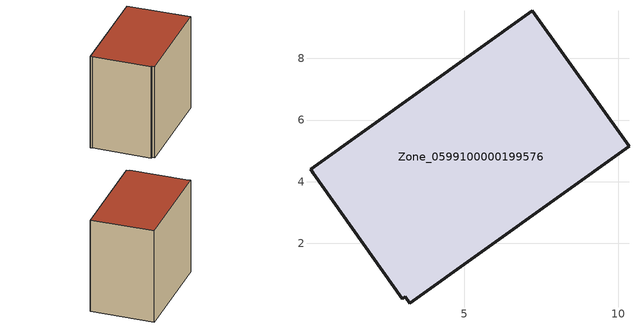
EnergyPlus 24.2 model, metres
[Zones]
Zone_0599100000199576
 floor ground (C_G): 3.23,0.07 3.08,0.27 2.99,0.2 0.11,4.28 0.02,4.41 7.21,9.54 10.35,5.15 z0
 wall outside (C_F): 3.08,0.27 3.23,0.07 10.35,5.15 7.21,9.54 0.02,4.41 0.11,4.28 2.99,0.2 3.08,0.27 z0:8.27
 roof outside (C_R): 0.02,4.41 0.11,4.28 2.99,0.2 3.08,0.27 3.23,0.07 10.35,5.15 7.21,9.54 z8.27
[BUILDING]
Pand.0599100000199576: North Axis=0; Terrain=City; Loads Convergence Tolerance Value=0.04; Temperature Convergence Tolerance Value=0.4; Solar Distribution=FullExterior; Maximum Number of Warmup Days=25; Minimum Number of Warmup Days=1
[Site:Location]
Rotterdam.The.Hague.AP_ZH_NLD Design_Conditions: Latitude=51.96; Longitude=4.45; Time Zone=1; Elevation=-4.5
[SITE:GROUNDTEMPERATURE:BUILDINGSURFACE]
18, 18, 18, 18, 18, 18, 18, 18, 18, 18, 18, 18
[MATERIAL] Thermal Absorptance=0.9; Solar Absorptance=0.7; Visible Absorptance=0.7
Name | Roughness | Thickness | Conductivity | Density | Specific Heat
G.TI.1975-1991 | MediumSmooth | 0.15 | 0.288461 | 540 | 1210
F.TI.1975-1991 | Rough | 0.3 | 0.230769 | 1920 | 840
R.TI.1975-1991 | MediumRough | 0.2 | 0.153846 | 1500 | 1000
[CONSTRUCTION]
C_G: G.TI.1975-1991
C_F: F.TI.1975-1991
C_R: R.TI.1975-1991
[ZONE]
Zone_0599100000199576: Type=1; Multiplier=1; Ceiling Height=Autocalculate; Volume=Autocalculate; Floor Area=autocalculate; Part of Total Floor Area=Yes
[ZONEINFILTRATION:DESIGNFLOWRATE]
Infil_Zone_0599100000199576: Zone or ZoneList or Space or SpaceList=Zone_0599100000199576; Schedule=AlwaysOn; Design Flow Rate Calculation Method=Flow/Area; Flow Rate per Floor Area=0.003; Constant Term Coefficient=1; Temperature Term Coefficient=0; Velocity Term Coefficient=0; Velocity Squared Term Coefficient=0
[HVACTEMPLATE:ZONE:IDEALLOADSAIRSYSTEM]
Zone_0599100000199576: Maximum Heating Supply Air Temperature=50; Minimum Cooling Supply Air Temperature=13; Maximum Heating Supply Air Humidity Ratio=0.0156; Minimum Cooling Supply Air Humidity Ratio=0.0077; Heating Limit=NoLimit; Cooling Limit=NoLimit; Dehumidification Control Type=ConstantSensibleHeatRatio; Cooling Sensible Heat Ratio=0.7; Dehumidification Setpoint=60; Humidification Control Type=None; Humidification Setpoint=30; Outdoor Air Method=None; Outdoor Air Flow Rate per Person=0.00944; Outdoor Air Flow Rate per Zone Floor Area=0; Outdoor Air Flow Rate per Zone=0; Demand Controlled Ventilation Type=None; Outdoor Air Economizer Type=NoEconomizer; Heat Recovery Type=None; Sensible Heat Recovery Effectiveness=0.7; Latent Heat Recovery Effectiveness=0.65
[ZONECONTROL:THERMOSTAT]
ThermostatControl_Zone_0599100000199576: Zone or ZoneList=Zone_0599100000199576; Control Type Schedule=DualSetpointControlType; Control 1=Thermostat_Zone_0599100000199576; Temperature Difference Between Cutout And Setpoint=0
[THERMOSTATSETPOINT:DUALSETPOINT]
Thermostat_Zone_0599100000199576: Heating Setpoint Temperature Schedule=HeatingSetpoint_Zone_0599100000199576; Cooling Setpoint Temperature Schedule=CoolingSetpoint_Zone_0599100000199576
[SCHEDULE:COMPACT]
HeatingSetpoint_Zone_0599100000199576: Through: 12/31, For: AllDays, Until: 24:00, 21
CoolingSetpoint_Zone_0599100000199576: Through: 12/31, For: AllDays, Until: 24:00, 24
DualSetpointControlType: Through: 12/31, For: AllDays, Until: 24:00, 4
AlwaysOn: Through: 12/31, For: AllDays, Until: 24:00, 1
